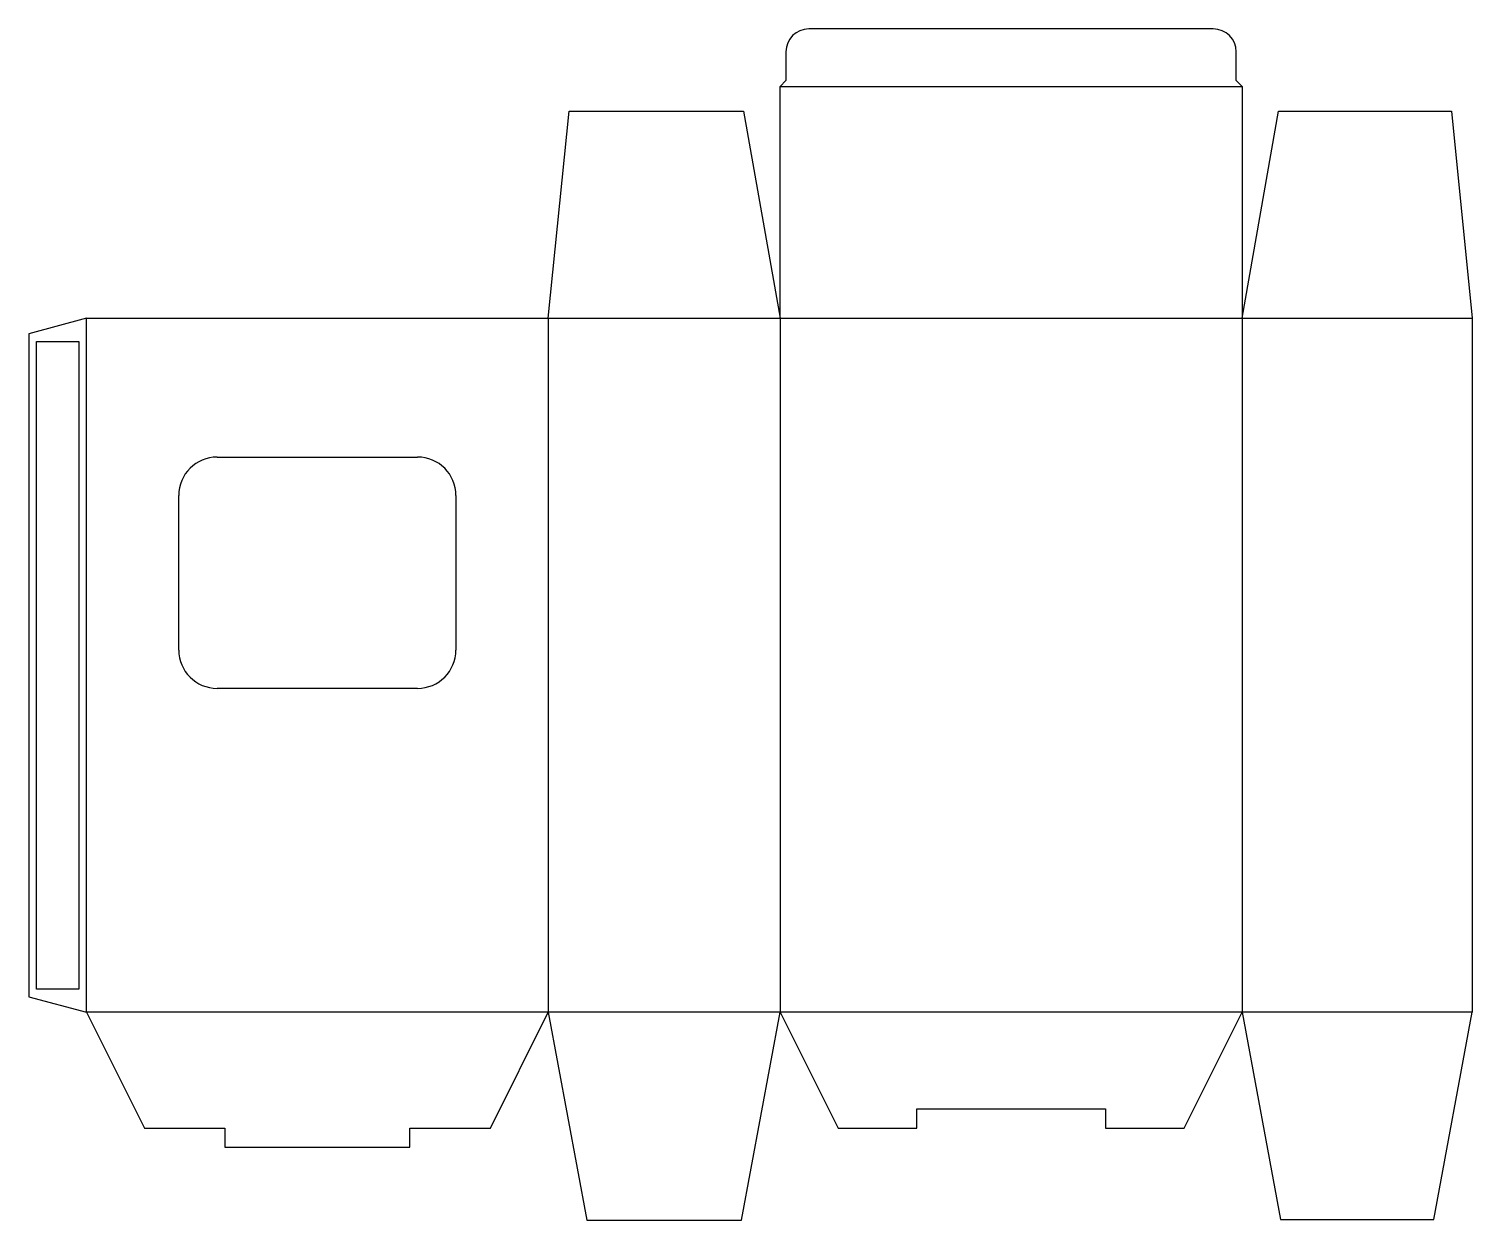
# Model space of a CAD drawing. Header units: millimetres. Extents: x 0 to 376, y 0 to 311.
import ezdxf

# ---------------------------------------------------------------- set-up
doc = ezdxf.new("R2010")
doc.units = ezdxf.units.MM
for name, color, linetype in [('CREASE', 5, 'CONTINUOUS'), ('CUT', 1, 'CONTINUOUS'), ('GLUE', 2, 'CONTINUOUS'), ('PERF', 3, 'CONTINUOUS')]:
    doc.layers.add(name, color=color, linetype=linetype)

msp = doc.modelspace()

# ---------------------------------------------------------------- linework, layer by layer
at = {"layer": 'CREASE'}
for p, q in [((195.9, 295.553), (316.35, 295.553)), ((15, 54.202), (15, 235.103)), ((135.45, 235.103), (135.45, 54.202)), ((135.45, 235.103), (195.9, 235.103)), ((195.9, 235.103), (195.9, 54.202)), ((195.9, 235.103), (316.35, 235.103)), ((316.35, 235.103), (316.35, 54.202)), ((316.35, 235.103), (376.35, 235.103)), ((135.45, 54.202), (15, 54.202)), ((195.9, 54.202), (135.45, 54.202)), ((316.35, 54.202), (195.9, 54.202)), ((376.35, 54.202), (316.35, 54.202))]:
    msp.add_line(p, q, dxfattribs=at)
at = {"layer": 'CUT'}
for p, q in [((308.85, 310.553), (203.4, 310.553)), ((197.4, 304.553), (197.4, 297.053)), ((314.85, 297.053), (314.85, 304.553)), ((197.4, 297.053), (195.9, 295.553)), ((195.9, 235.103), (195.9, 295.553)), ((316.35, 295.553), (314.85, 297.053)), ((316.35, 295.553), (316.35, 235.103)), ((135.45, 235.103), (140.85, 289.103)), ((140.85, 289.103), (186.35, 289.103)), ((186.35, 289.103), (195.9, 235.103)), ((316.35, 235.103), (325.9, 289.103)), ((325.9, 289.103), (370.95, 289.103)), ((370.95, 289.103), (376.35, 235.103)), ((15, 235.103), (0, 231.083)), ((15, 235.103), (135.45, 235.103)), ((376.35, 235.103), (376.35, 54.202)), ((0, 231.083), (0, 58.222)), ((0, 58.222), (15, 54.202)), ((15, 54.202), (30.112, 23.978)), ((120.337, 23.978), (135.45, 54.202)), ((135.45, 54.202), (145.525, 0)), ((185.825, 0), (195.9, 54.202)), ((195.9, 54.202), (211.013, 23.978)), ((301.237, 23.978), (316.35, 54.202)), ((316.35, 54.202), (326.35, 0.202)), ((366.35, 0.202), (376.35, 54.202)), ((231.535, 23.978), (231.535, 28.978)), ((231.535, 28.978), (280.715, 28.978)), ((280.715, 28.978), (280.715, 23.978)), ((30.112, 23.978), (51.135, 23.978)), ((51.135, 23.978), (51.135, 18.978)), ((99.315, 18.978), (99.315, 23.978)), ((99.315, 23.978), (120.337, 23.978)), ((211.013, 23.978), (231.535, 23.978)), ((280.715, 23.978), (301.237, 23.978)), ((51.135, 18.978), (99.315, 18.978)), ((145.525, 0), (185.825, 0)), ((326.35, 0.202), (366.35, 0.202))]:
    msp.add_line(p, q, dxfattribs=at)
for centre, start, end in [((203.4, 304.553), 90, 180), ((308.85, 304.553), 0, 90)]:
    msp.add_arc(centre, 6, start, end, dxfattribs=at)
at = {"layer": 'GLUE'}
for p, q in [((2, 229.083), (13, 229.083)), ((2, 60.222), (2, 229.083)), ((13, 229.083), (13, 60.222)), ((13, 60.222), (2, 60.222))]:
    msp.add_line(p, q, dxfattribs=at)
at = {"layer": 'PERF'}
for p, q in [((49.09, 198.923), (101.36, 198.923)), ((39.09, 148.623), (39.09, 188.923)), ((111.36, 188.923), (111.36, 148.623)), ((101.36, 138.623), (49.09, 138.623))]:
    msp.add_line(p, q, dxfattribs=at)
for centre, start, end in [((49.09, 188.923), 90, 180), ((101.36, 188.923), 0, 90), ((49.09, 148.623), 180, 270), ((101.36, 148.623), 270, 0)]:
    msp.add_arc(centre, 10, start, end, dxfattribs=at)

doc.saveas('drawing.dxf')
